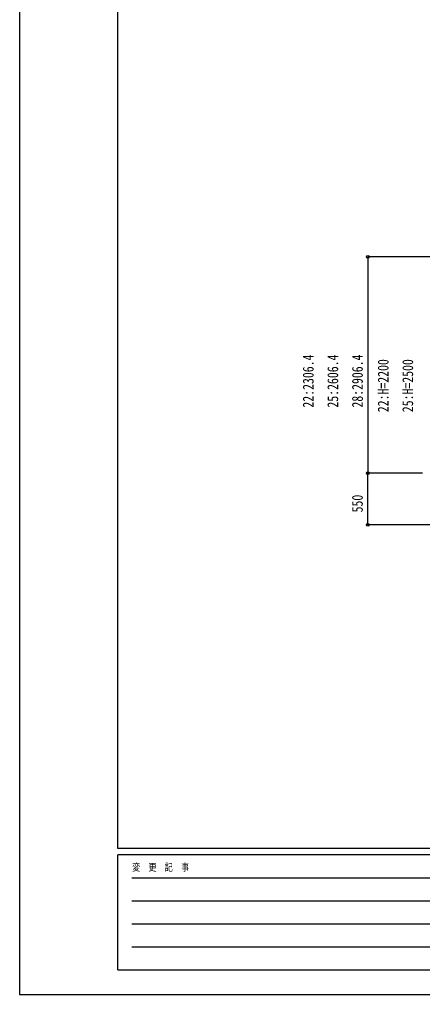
# Model space of a CAD drawing. Units: millimetres, scale not verified. Extents: x -14718 to 14718, y -10395 to 10395.
# Drawn here: x -14718 to -10415, y -10395 to 0 of the extents above; entities that cross this region are included whole.
import ezdxf
from ezdxf.enums import TextEntityAlignment as Align

# ---------------------------------------------------------------- set-up
doc = ezdxf.new("R2010")
doc.units = ezdxf.units.MM
doc.header["$LTSCALE"] = 50
doc.layers.add('0-6_YKK_D', color=6, linetype='Continuous')
doc.layers.add('0-7_YKK_ZWAK', color=7, linetype='Continuous')
doc.styles.add('ＭＳ ゴシック', font='')
doc.styles.get('ＭＳ ゴシック').set_extended_font_data('MS Gothic')

msp = doc.modelspace()

# ---------------------------------------------------------------- linework, layer by layer
at = {"layer": '0-6_YKK_D'}
for p, q in [((-9893.87, -2531.09), (-10999.27, -2531.09)), ((-10998.27, -2531.09), (-10998.27, -4837.5)), ((-10415.71, -4837.5), (-10999.27, -4837.5)), ((-10415.71, -4837.5), (-10999.27, -4837.5)), ((-10998.27, -5387.5), (-10998.27, -4837.5)), ((-8142.43, -5387.5), (-10999.27, -5387.5))]:
    msp.add_line(p, q, dxfattribs=at)
for centre in [(-10998.27, -2531.09), (-10998.27, -4837.5), (-10998.27, -4837.5), (-10998.27, -5387.5)]:
    msp.add_circle(centre, 14.88, dxfattribs=at)
at = {"layer": '0-7_YKK_ZWAK'}
for p, q in [((-13667.43, -8837.5), (-13667.43, 9712.5)), ((13632.57, -8837.5), (-13667.43, -8837.5)), ((-4567.43, -8907.5), (-13667.43, -8907.5)), ((-13667.43, -10132.5), (-13667.43, -8907.5)), ((-13518.68, -9152.5), (-4742.43, -9152.5)), ((-13518.68, -9397.5), (-4742.43, -9397.5)), ((-13518.68, -9642.5), (-4742.43, -9642.5)), ((-13518.68, -9887.5), (-4742.43, -9887.5)), ((-13667.43, -10132.5), (-4567.43, -10132.5))]:
    msp.add_line(p, q, dxfattribs=at)
msp.add_lwpolyline([(-14717.5, -10395), (14717.5, -10395), (14717.5, 10395), (-14717.5, 10395)], close=True, dxfattribs=at)

# ---------------------------------------------------------------- texts
at = {"layer": '0-6_YKK_D', "style": 'ＭＳ ゴシック', "width": 0.8}
for s, p in [('22:2306.4', (-11543.27, -4137.9)), ('25:2606.4', (-11280.77, -4137.9)), ('28:2906.4', (-11018.27, -4137.9)), ('22:H=2200', (-10743.27, -4186.9)), ('25:H=2500', (-10480.77, -4186.9)), ('550', (-11018.27, -5255.3))]:
    msp.add_text(s, height=115.5, rotation=90, dxfattribs=at).set_placement(p, align=Align.BOTTOM_LEFT)
at = {"layer": '0-7_YKK_ZWAK', "style": 'ＭＳ ゴシック', "width": 0.8}
msp.add_text('変  更  記  事', height=76.98, dxfattribs=at).set_placement((-13514.59, -9100), align=Align.BOTTOM_LEFT)

doc.saveas('drawing.dxf')
